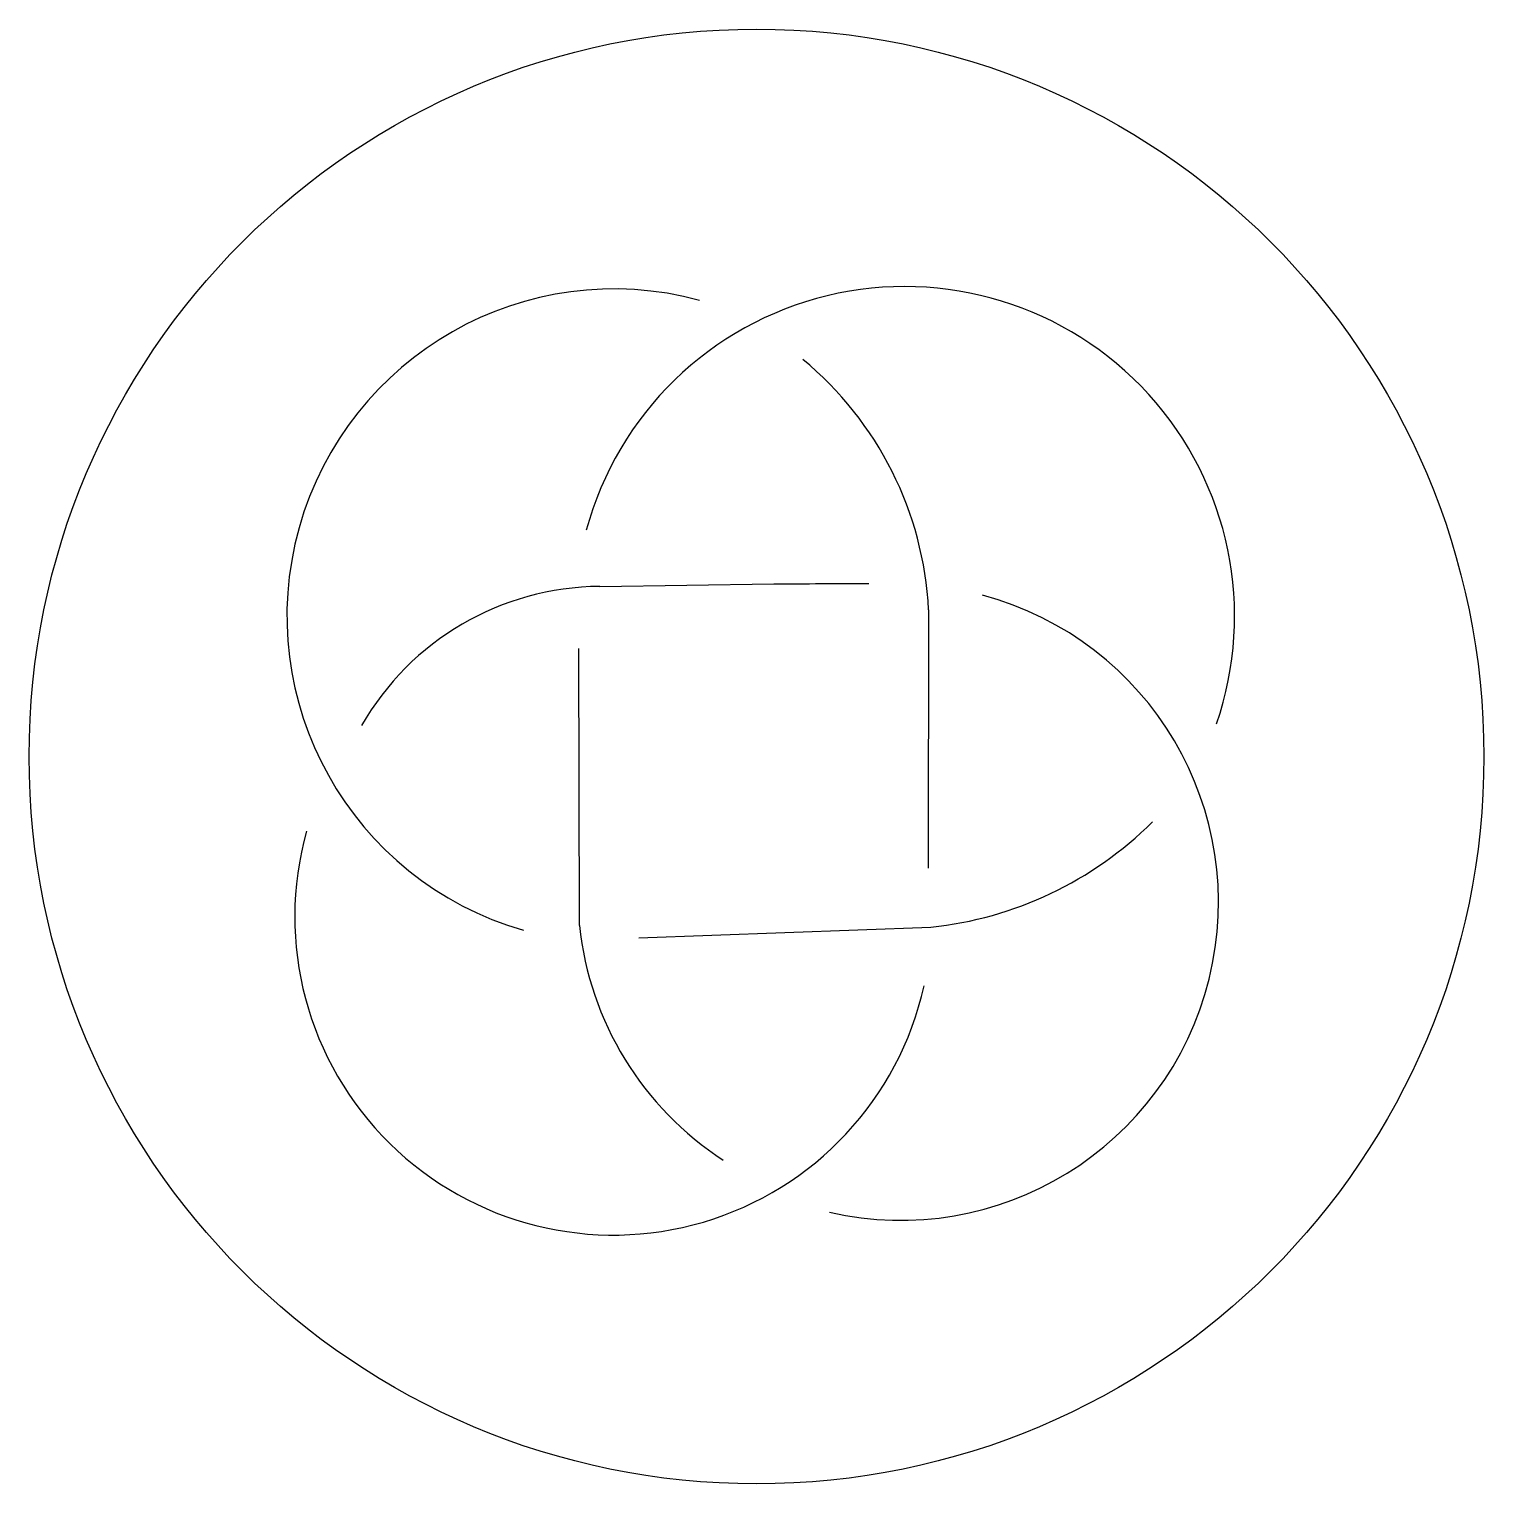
# Model space of a CAD drawing. Extents: x 0 to 6.01, y 0.05 to 6.05.
import ezdxf

# ---------------------------------------------------------------- set-up
doc = ezdxf.new("R2010")
doc.units = 0
doc.layers.add('1', color=7, linetype='CONTINUOUS')
doc.layers.add('2', color=7, linetype='CONTINUOUS')

msp = doc.modelspace()

# ---------------------------------------------------------------- linework, layer by layer
at = {"layer": '1', "color": 1, "linetype": 'BYBLOCK'}
for p, q in [((2.3541, 3.7526), (3.0735, 3.7636)), ((3.7121, 3.6562), (3.7104, 2.5897)), ((2.2702, 2.3522), (2.2681, 3.4962)), ((2.515, 2.302), (3.7213, 2.3455))]:
    msp.add_line(p, q, dxfattribs=at)
for centre, radius, start, end in [((3.6133, 3.6288), 1.3623, 341.01024, 164.84292), ((2.413, 3.6304), 1.3505, 74.83214, 253.91762), ((2.2792, 3.5836), 1.4348, 2.90188, 50.46712), ((2.3626, 2.6083), 1.1444, 90.42542, 150.14723), ((2.7676, 128.6515), 124.8883, 270.14036, 270.32016), ((3.5965, 2.4477), 1.3127, 257.07288, 75.0448), ((3.5618, 3.8615), 1.5244, 276.00692, 314.81257), ((2.4097, 2.3893), 1.3151, 164.43376, 347.44049), ((3.5807, 2.49), 1.3178, 186.00563, 237.06876)]:
    msp.add_arc(centre, radius, start, end, dxfattribs=at)
at = {"layer": '2', "linetype": 'BYBLOCK'}
msp.add_circle((3.0013, 3.0504), 3.0038, dxfattribs=at)

doc.saveas('drawing.dxf')
